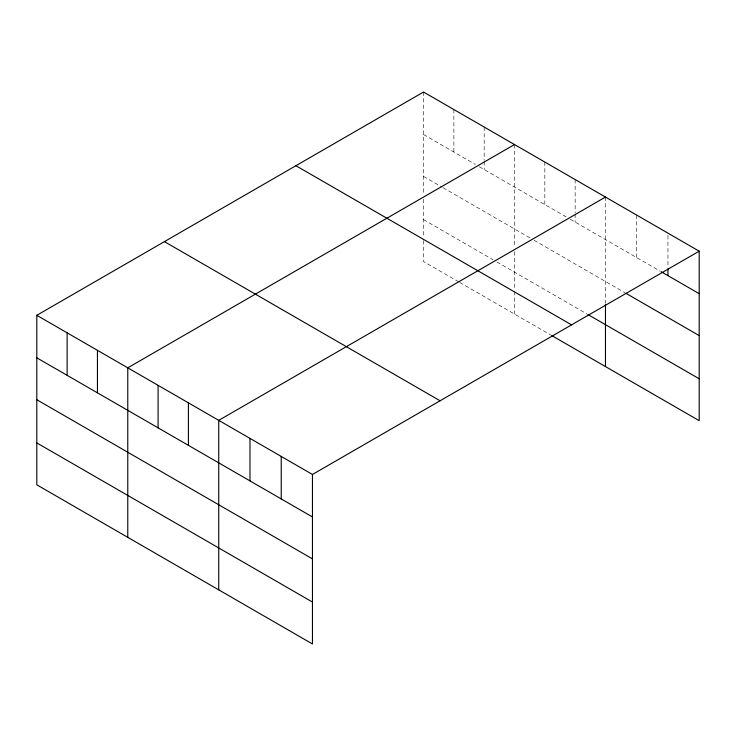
<?xml version="1.0" encoding="UTF-8"?>
<svg xmlns="http://www.w3.org/2000/svg" width="736" height="736" viewBox="0 0 736 736"><rect width="100%" height="100%" fill="white"/><g stroke="black" fill="none" stroke-linecap="round" stroke-linejoin="round"><path stroke-width="0.55" stroke-dasharray="3.68 2.76" d="M423.54 134.532L475.382 164.459M479.292 166.722L566.352 216.982M570.262 219.245L660.146 271.142M423.54 176.447L442.124 187.174M443.1 187.735L530.159 238.004M534.069 240.258L625.002 292.753M423.54 219.622L492.982 259.725M496.901 261.979L586.886 313.941M458.749 281.87L423.54 261.538L423.54 238.878M459.724 282.431L550.694 334.954M667.957 235.446L667.957 266.46M636.714 215.105L636.714 257.609M605.47 197.073L605.47 303.076M575.147 179.566L575.147 212.879M575.147 214.029L575.147 222.07M544.824 162.058L544.824 204.562M514.501 144.55L514.501 247.149M514.501 251.694L514.501 290.269M514.501 291.401L514.501 314.06M484.178 127.043L484.178 160.356M484.178 161.506L484.178 169.547M453.864 109.535L453.864 152.039M423.54 92.028L423.54 194.626M423.54 199.171L423.54 237.746"/><path stroke-width="1.1" d="M699.2 251.178L423.54 92.028L36.8 315.312L36.8 484.822L312.46 643.972L312.46 474.462L699.2 251.178L699.2 420.688L551.678 335.515M514.501 144.55L127.77 367.834L127.77 537.335M605.47 197.073L218.739 420.348L218.739 589.858M661.121 271.704L699.2 293.682M625.977 293.324L699.2 335.598M587.871 314.502L699.2 378.782M295.909 165.71L571.578 324.861M164.422 241.629L440.091 400.78M36.8 315.312L312.46 474.462M36.8 357.816L312.46 516.966M36.8 399.722L312.46 558.872M36.8 442.906L312.46 602.057M667.957 268.76L667.957 275.65M605.47 304.207L605.47 366.574M281.226 456.421L281.226 498.925M249.982 438.389L249.982 480.893M188.416 402.84L188.416 445.344M158.093 385.333L158.093 427.837M97.446 350.327L97.446 392.822M67.123 332.819L67.123 375.314"/></g></svg>
